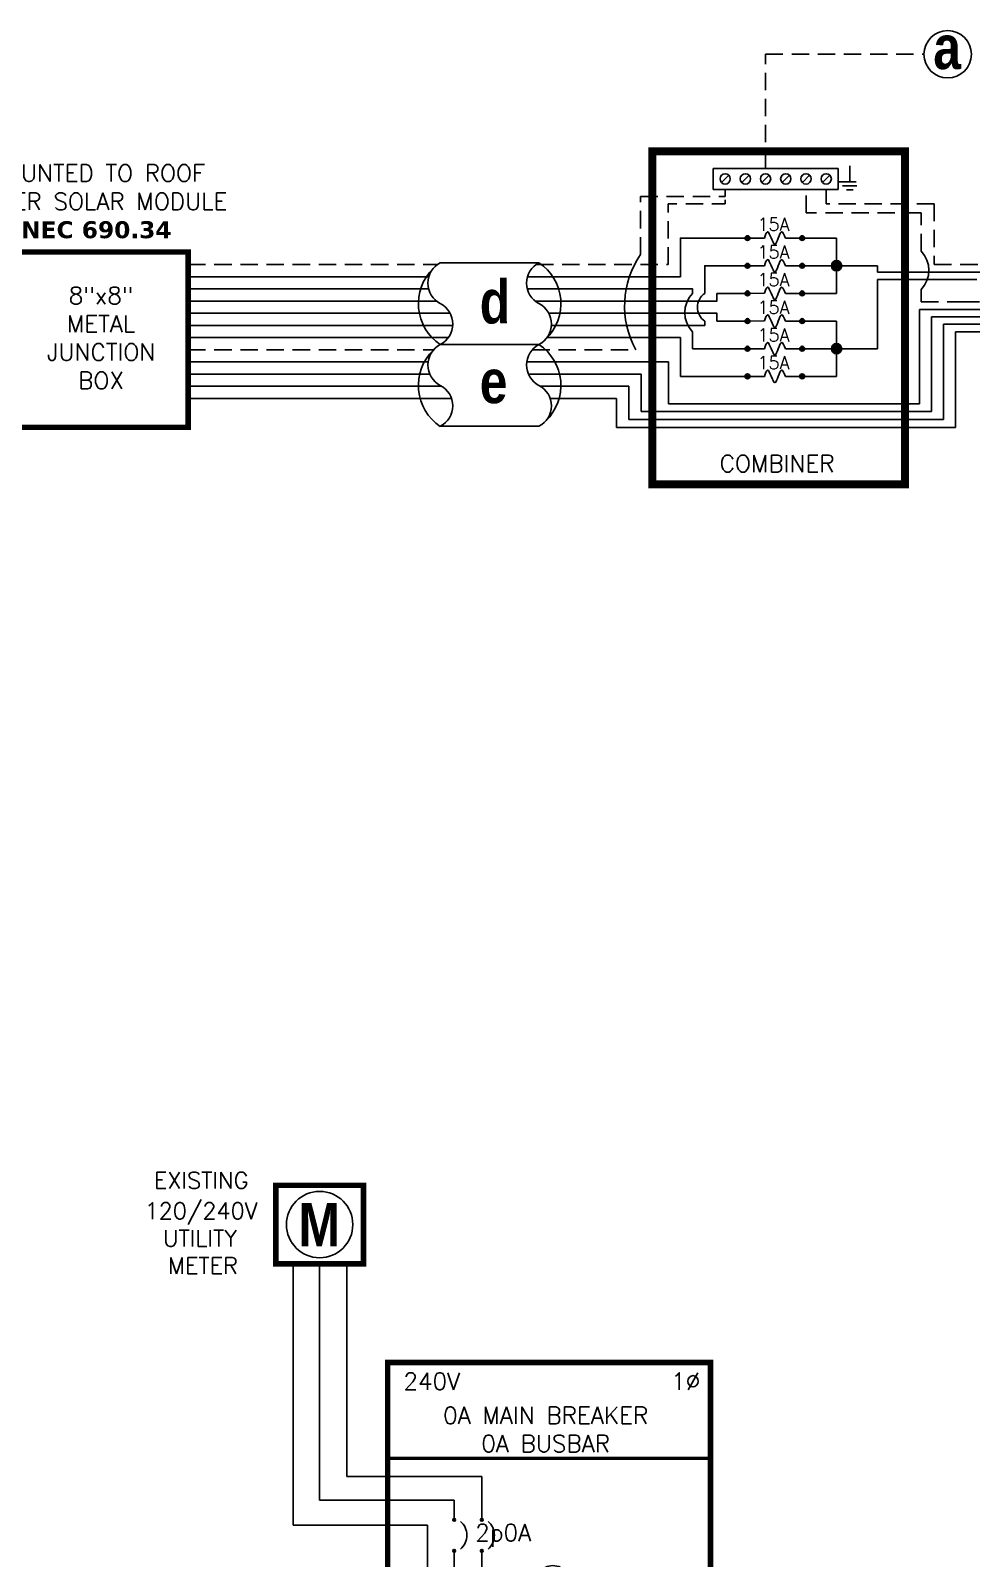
# Model space of a CAD drawing. Header units: feet. Extents: x 10801 to 11583, y 14552 to 15119.
# Drawn here: x 11108.9 to 11311.6, y 14789.4 to 15118.7 of the extents above; entities that cross this region are included whole.
import ezdxf

# ---------------------------------------------------------------- set-up
doc = ezdxf.new("R2010")
doc.units = ezdxf.units.FT
doc.header["$MEASUREMENT"] = 0
doc.linetypes.add('HIDDEN', pattern=[0.375, 0.25, -0.125])
for name, color, linetype in [('ONE LINE BLOCKS', 7, 'Continuous'), ('TABLES', 7, 'Continuous'), ('TEXT', 7, 'Continuous'), ('Z - TITLEBLOCK TXT', 7, 'Continuous')]:
    doc.layers.add(name, color=color, linetype=linetype)
doc.styles.add('ONE LINE TXT', font='techb___.ttf')
doc.styles.get("Standard").update_dxf_attribs({"font": 'simplex.shx'})

# ---------------------------------------------------------------- blocks, each defined once
blk = doc.blocks.new('*U14')
at = {"layer": 'ONE LINE BLOCKS', "linetype": 'Continuous'}
h = blk.add_hatch(color=1, dxfattribs=at)
h.dxf.hatch_style = 1
edge = h.paths.add_edge_path()
edge.add_arc((-70.09, 79.71), 0.291, 0, 360)
h = blk.add_hatch(color=1, dxfattribs=at)
h.dxf.hatch_style = 1
edge = h.paths.add_edge_path()
edge.add_arc((-64.17, 79.71), 0.291, 0, 360)
h = blk.add_hatch(color=1, dxfattribs=at)
h.dxf.hatch_style = 1
edge = h.paths.add_edge_path()
edge.add_arc((-70.09, 73.04), 0.291, 0, 360)
h = blk.add_hatch(color=1, dxfattribs=at)
h.dxf.hatch_style = 1
edge = h.paths.add_edge_path()
edge.add_arc((-64.17, 73.04), 0.291, 0, 360)
h = blk.add_hatch(color=1, dxfattribs=at)
h.dxf.hatch_style = 1
edge = h.paths.add_edge_path()
edge.add_arc((-52.18, 67.09), 0.291, 0, 360)
h = blk.add_hatch(color=1, dxfattribs=at)
h.dxf.hatch_style = 1
edge = h.paths.add_edge_path()
edge.add_arc((-45.5, 67.09), 0.291, 0, 360)
h = blk.add_hatch(color=1, dxfattribs=at)
h.dxf.hatch_style = 1
edge = h.paths.add_edge_path()
edge.add_arc((-52.18, 63.72), 0.291, 0, 360)
h = blk.add_hatch(color=1, dxfattribs=at)
h.dxf.hatch_style = 1
edge = h.paths.add_edge_path()
edge.add_arc((-45.5, 63.72), 0.291, 0, 360)
h = blk.add_hatch(color=1, dxfattribs=at)
h.dxf.hatch_style = 1
edge = h.paths.add_edge_path()
edge.add_arc((-52.18, 57.69), 0.291, 0, 360)
h = blk.add_hatch(color=1, dxfattribs=at)
h.dxf.hatch_style = 1
edge = h.paths.add_edge_path()
edge.add_arc((-45.5, 57.69), 0.291, 0, 360)
h = blk.add_hatch(color=1, dxfattribs=at)
h.dxf.hatch_style = 1
edge = h.paths.add_edge_path()
edge.add_arc((-52.18, 54.31), 0.291, 0, 360)
h = blk.add_hatch(color=1, dxfattribs=at)
h.dxf.hatch_style = 1
edge = h.paths.add_edge_path()
edge.add_arc((-45.5, 54.31), 0.291, 0, 360)
h = blk.add_hatch(color=1, dxfattribs=at)
h.dxf.hatch_style = 1
edge = h.paths.add_edge_path()
edge.add_arc((-52.18, 48.29), 0.291, 0, 360)
h = blk.add_hatch(color=1, dxfattribs=at)
h.dxf.hatch_style = 1
edge = h.paths.add_edge_path()
edge.add_arc((-45.5, 48.29), 0.291, 0, 360)
h = blk.add_hatch(color=1, dxfattribs=at)
h.dxf.hatch_style = 1
edge = h.paths.add_edge_path()
edge.add_arc((-52.18, 44.91), 0.291, 0, 360)
h = blk.add_hatch(color=1, dxfattribs=at)
h.dxf.hatch_style = 1
edge = h.paths.add_edge_path()
edge.add_arc((-45.5, 44.91), 0.291, 0, 360)
h = blk.add_hatch(color=1, dxfattribs=at)
h.dxf.hatch_style = 1
edge = h.paths.add_edge_path()
edge.add_arc((-52.18, 38.89), 0.291, 0, 360)
h = blk.add_hatch(color=1, dxfattribs=at)
h.dxf.hatch_style = 1
edge = h.paths.add_edge_path()
edge.add_arc((-45.5, 38.89), 0.291, 0, 360)
h = blk.add_hatch(color=1, dxfattribs=at)
h.dxf.hatch_style = 1
edge = h.paths.add_edge_path()
edge.add_arc((-52.18, 35.51), 0.291, 0, 360)
h = blk.add_hatch(color=1, dxfattribs=at)
h.dxf.hatch_style = 1
edge = h.paths.add_edge_path()
edge.add_arc((-45.5, 35.51), 0.291, 0, 360)
h = blk.add_hatch(color=1, dxfattribs=at)
h.dxf.hatch_style = 1
edge = h.paths.add_edge_path()
edge.add_arc((-52.18, 31.06), 0.291, 0, 360)
h = blk.add_hatch(color=1, dxfattribs=at)
h.dxf.hatch_style = 1
edge = h.paths.add_edge_path()
edge.add_arc((-45.5, 31.06), 0.291, 0, 360)
h = blk.add_hatch(color=1, dxfattribs=at)
h.dxf.hatch_style = 1
edge = h.paths.add_edge_path()
edge.add_arc((-52.18, 27.68), 0.291, 0, 360)
h = blk.add_hatch(color=1, dxfattribs=at)
h.dxf.hatch_style = 1
edge = h.paths.add_edge_path()
edge.add_arc((-45.5, 27.68), 0.291, 0, 360)
at = {"color": 7, "linetype": 'Continuous'}
for p, q in [((-20.69, 9.66), (-20.69, 31.06)), ((0, 9.66), (-20.69, 9.66))]:
    blk.add_line(p, q, dxfattribs=at)
at = {"color": 10, "linetype": 'Continuous'}
for p, q in [((-24.71, 6.49), (-24.71, 27.68)), ((-20.67, 27.68), (-20.67, 27.68)), ((-20.67, 27.68), (-20.67, 27.68)), ((0, 6.49), (-24.71, 6.49))]:
    blk.add_line(p, q, dxfattribs=at)
at = {"color": 253, "linetype": 'Continuous'}
for p, q in [((-36.04, 12.29), (-37.2, 12.29)), ((-36.04, 3.45), (-36.04, 12.29)), ((-31.39, 3.45), (-36.04, 3.45)), ((0, 3.45), (-26.11, 3.45))]:
    blk.add_line(p, q, dxfattribs=at)
at = {"color": 7, "linetype": 'Continuous'}
blk.add_circle((-110.4, -15.26), 5.11, dxfattribs=at)
at = {"color": 253, "linetype": 'Continuous'}
blk.add_arc((-28.75, 3.3), 2.64, 3.2819, 176.7181, dxfattribs=at)
at = {"layer": 'ONE LINE BLOCKS', "lineweight": 50}
for p, q in [((-108.51, 134.89), (-108.51, 151.79)), ((-108.51, 151.79), (-89.65, 151.79)), ((-89.65, 151.79), (-89.65, 134.89)), ((-89.65, 134.89), (-108.51, 134.89)), ((-84.43, 92.98), (-14.91, 92.98))]:
    blk.add_line(p, q, dxfattribs=at)
at = {"layer": 'ONE LINE BLOCKS', "lineweight": 50, "const_width": 1.19}
for points in [[(-108.51, 134.89), (-108.51, 151.79), (-89.65, 151.79), (-89.65, 134.89)], [(-84.43, -9.3), (-84.43, 113.61), (-14.91, 113.61), (-14.91, -9.3)]]:
    blk.add_lwpolyline(points, close=True, dxfattribs=at)
at = {"layer": 'TEXT', "color": 92, "linetype": 'HIDDEN', "ltscale": 15}
for p, q in [((-77.46, 20.02), (-77.46, 16.57)), ((-37.13, 20.02), (-77.46, 20.02)), ((-28.89, 0), (-28.89, 20.02)), ((-77.46, 16.57), (-70.87, 16.57)), ((0, 0), (-28.89, 0)), ((-70.87, -0.83), (-110.4, -0.83)), ((-110.4, -0.83), (-110.4, -10.15)), ((-110.4, -20.38), (-110.4, -32.73))]:
    blk.add_line(p, q, dxfattribs=at)
at = {"layer": 'TEXT', "color": 92, "linetype": 'Continuous', "ltscale": 15}
blk.add_line((-41.74, -5.18), (-66.33, -5.18), dxfattribs=at)
at = {"layer": 'TEXT', "color": 92, "linetype": 'HIDDEN', "flags": 128}
for points in [[(-63.1, 9.2), (-63.11, 5.69)], [(-65.45, 5.69), (-60.77, 5.69)], [(-61.58, 4.83), (-64.64, 4.83)], [(-62.39, 3.96), (-63.82, 3.96)]]:
    blk.add_lwpolyline(points, dxfattribs=at)
at = {"layer": 'TEXT', "color": 92, "linetype": 'Continuous', "ltscale": 4, "flags": 128}
for points in [[(-118.88, -32.73), (-101.92, -32.73)], [(-104.86, -35.88), (-115.94, -35.88)], [(-107.8, -39.02), (-113, -39.02)]]:
    blk.add_lwpolyline(points, dxfattribs=at)
at = {"layer": 'TEXT', "linetype": 'Continuous'}
blk.add_circle((-99.08, 143.34), 7.15, dxfattribs=at)
at = {"layer": 'TEXT', "color": 92, "linetype": 'Continuous', "ltscale": 0.3}
blk.add_arc((-33.01, 17.86), 4.65, 27.6639, 152.3361, dxfattribs=at)
at = {"layer": 'Z - TITLEBLOCK TXT', "color": 253, "linetype": 'Continuous'}
for p, q in [((-104.8, 78.58), (-104.8, 134.89)), ((-75.86, 78.58), (-104.8, 78.58)), ((-75.86, 20.99), (-75.86, 78.58)), ((-32.91, 20.99), (-75.86, 20.99)), ((-32.91, 20.99), (-32.91, 16.64)), ((-32.91, 16.64), (-37.2, 16.64))]:
    blk.add_line(p, q, dxfattribs=at)
at = {"layer": 'Z - TITLEBLOCK TXT', "color": 10, "linetype": 'Continuous'}
for p, q in [((-99.08, 83.91), (-99.08, 134.89)), ((-70.09, 83.91), (-99.08, 83.91)), ((-70.09, 27.68), (-70.09, 68.84)), ((-66.04, 63.72), (-70.09, 63.72)), ((-56.38, 63.72), (-62.3, 63.72)), ((-66.04, 54.31), (-70.09, 54.31)), ((-56.38, 54.31), (-62.3, 54.31)), ((-66.04, 44.91), (-70.09, 44.91)), ((-56.38, 44.91), (-62.3, 44.91)), ((-66.04, 35.51), (-70.09, 35.51)), ((-56.38, 35.51), (-62.3, 35.51)), ((-56.38, 27.68), (-70.09, 27.68)), ((-41.31, 27.68), (-24.71, 27.68))]:
    blk.add_line(p, q, dxfattribs=at)
at = {"layer": 'Z - TITLEBLOCK TXT', "color": 7, "linetype": 'Continuous'}
for p, q in [((-93.24, 89.01), (-93.24, 134.89)), ((-93.24, 89.01), (-64.17, 89.01)), ((-64.17, 89.01), (-64.17, 83.91)), ((-64.17, 67.09), (-64.17, 68.84)), ((-64.17, 57.69), (-64.17, 67.09)), ((-64.17, 67.09), (-56.38, 67.09)), ((-56.38, 67.09), (-64.17, 67.09)), ((-64.17, 48.29), (-64.17, 57.69)), ((-64.17, 57.69), (-56.38, 57.69)), ((-56.38, 57.69), (-64.17, 57.69)), ((-64.17, 38.89), (-64.17, 48.29)), ((-64.17, 48.29), (-56.38, 48.29)), ((-56.38, 48.29), (-64.17, 48.29)), ((-64.17, 31.06), (-64.17, 38.89)), ((-64.17, 38.89), (-56.38, 38.89)), ((-56.38, 38.89), (-64.17, 38.89)), ((-56.38, 31.06), (-64.17, 31.06)), ((-41.31, 31.06), (-20.69, 31.06))]:
    blk.add_line(p, q, dxfattribs=at)
at = {"layer": 'Z - TITLEBLOCK TXT', "color": 1, "linetype": 'Continuous'}
for p, q in [((-70.87, -7.78), (-70.87, 19.17)), ((-70.87, 19.17), (-66.33, 19.17)), ((-66.33, 19.17), (-66.33, -7.78)), ((-41.74, -7.71), (-41.74, 19.24)), ((-41.74, 19.24), (-37.2, 19.24)), ((-37.2, 19.24), (-37.2, -7.71)), ((-66.33, -7.78), (-70.87, -7.78)), ((-37.2, -7.71), (-41.74, -7.71))]:
    blk.add_line(p, q, dxfattribs=at)
at = {"layer": 'Z - TITLEBLOCK TXT', "color": 4, "linetype": 'Continuous'}
for p, q in [((-67.81, 17.35), (-69.38, 15.78)), ((-38.69, 17.43), (-40.26, 15.85)), ((-67.81, 13), (-69.38, 11.43)), ((-38.69, 13.08), (-40.26, 11.5)), ((-67.81, 8.65), (-69.38, 7.08)), ((-38.69, 8.73), (-40.26, 7.15)), ((-67.81, 4.3), (-69.38, 2.73)), ((-38.69, 4.38), (-40.26, 2.8)), ((-38.69, 0.03), (-40.26, -1.55)), ((-67.81, -0.05), (-69.38, -1.62)), ((-67.81, -4.4), (-69.38, -5.97)), ((-38.69, -4.33), (-40.26, -5.9))]:
    blk.add_line(p, q, dxfattribs=at)
at = {"layer": 'Z - TITLEBLOCK TXT', "color": 1, "linetype": 'Continuous', "flags": 128}
for points in [[(-70.09, 83.91), (-70.09, 79.71)], [(-70.09, 83.91), (-70.09, 79.71)], [(-64.17, 83.91), (-64.17, 79.71)], [(-64.17, 83.91), (-64.17, 79.71)], [(-70.09, 73.04), (-70.09, 68.84)], [(-64.17, 73.04), (-64.17, 68.84)], [(-56.38, 67.09), (-52.18, 67.09)], [(-56.38, 67.09), (-52.18, 67.09)], [(-45.5, 67.09), (-41.31, 67.09)], [(-56.38, 63.72), (-52.18, 63.72)], [(-56.38, 63.72), (-52.18, 63.72)], [(-45.5, 63.72), (-41.31, 63.72)], [(-56.38, 57.69), (-52.18, 57.69)], [(-56.38, 57.69), (-52.18, 57.69)], [(-45.5, 57.69), (-41.31, 57.69)], [(-56.38, 54.31), (-52.18, 54.31)], [(-56.38, 54.31), (-52.18, 54.31)], [(-45.5, 54.31), (-41.31, 54.31)], [(-56.38, 48.29), (-52.18, 48.29)], [(-56.38, 48.29), (-52.18, 48.29)], [(-45.5, 48.29), (-41.31, 48.29)], [(-56.38, 44.91), (-52.18, 44.91)], [(-56.38, 44.91), (-52.18, 44.91)], [(-45.5, 44.91), (-41.31, 44.91)], [(-56.38, 38.89), (-52.18, 38.89)], [(-56.38, 38.89), (-52.18, 38.89)], [(-45.5, 38.89), (-41.31, 38.89)], [(-56.38, 35.51), (-52.18, 35.51)], [(-56.38, 35.51), (-52.18, 35.51)], [(-45.5, 35.51), (-41.31, 35.51)], [(-56.38, 31.06), (-52.18, 31.06)], [(-56.38, 31.06), (-52.18, 31.06)], [(-45.5, 31.06), (-41.31, 31.06)], [(-56.38, 27.68), (-52.18, 27.68)], [(-56.38, 27.68), (-52.18, 27.68)], [(-45.5, 27.68), (-41.31, 27.68)]]:
    blk.add_lwpolyline(points, dxfattribs=at)
at = {"layer": 'Z - TITLEBLOCK TXT', "color": 1, "linetype": 'Continuous'}
for centre in [(-70.09, 79.71), (-64.17, 79.71), (-70.09, 73.04), (-64.17, 73.04), (-52.18, 67.09), (-45.5, 67.09), (-52.18, 63.72), (-45.5, 63.72), (-52.18, 57.69), (-45.5, 57.69), (-52.18, 54.31), (-45.5, 54.31), (-52.18, 48.29), (-45.5, 48.29), (-52.18, 44.91), (-45.5, 44.91), (-52.18, 38.89), (-45.5, 38.89), (-52.18, 35.51), (-45.5, 35.51), (-52.18, 31.06), (-45.5, 31.06), (-52.18, 27.68), (-45.5, 27.68)]:
    blk.add_circle(centre, 0.291, dxfattribs=at)
at = {"layer": 'Z - TITLEBLOCK TXT', "color": 4, "linetype": 'Continuous'}
for centre in [(-68.6, 16.57), (-39.47, 16.64), (-68.6, 12.22), (-39.47, 12.29), (-68.6, 7.87), (-39.47, 7.94), (-68.6, 3.52), (-39.47, 3.59), (-68.6, -0.83), (-39.47, -0.76), (-68.6, -5.18), (-39.47, -5.11)]:
    blk.add_circle(centre, 1.11, dxfattribs=at)
at = {"layer": 'Z - TITLEBLOCK TXT', "color": 1, "linetype": 'Continuous'}
for centre, start, end in [((-71.28, 76.38), 310.3392, 49.6608), ((-65.36, 76.38), 310.3392, 49.6608), ((-48.84, 65.9), 40.3392, 139.6608), ((-48.84, 62.52), 40.3392, 139.6608), ((-48.84, 56.5), 40.3392, 139.6608), ((-48.84, 53.12), 40.3392, 139.6608), ((-48.84, 47.1), 40.3392, 139.6608), ((-48.84, 43.72), 40.3392, 139.6608), ((-48.84, 37.69), 40.3392, 139.6608), ((-48.84, 34.31), 40.3392, 139.6608), ((-48.84, 29.86), 40.3392, 139.6608), ((-48.84, 26.48), 40.3392, 139.6608)]:
    blk.add_arc(centre, 3.93, start, end, dxfattribs=at)
at = {"layer": 'Z - TITLEBLOCK TXT', "color": 10, "linetype": 'Continuous'}
for centre in [(-64.17, 63.61), (-64.17, 54.21), (-64.17, 44.8), (-64.17, 35.4)]:
    blk.add_arc(centre, 1.87, 3.2937, 176.7063, dxfattribs=at)
at = {"layer": 'TABLES', "color": 1, "linetype": 'Continuous'}
blk.add_text('NEUTRAL', height=3.658, rotation=90, dxfattribs=at).set_placement((-42.4, -4.09))
at = {"layer": 'TEXT', "color": 1}
for s, p in [('EXISTING', (-134.76, 151.1)), ('120/240V', (-136.78, 144.52)), ('UTILITY', (-132.82, 138.61)), ('METER', (-131.72, 132.71))]:
    blk.add_text(s, height=3.543, dxfattribs=at).set_placement(p)
at = {"layer": 'TEXT', "color": 1, "attachment_point": 5}
for s, width, gutter_width, heights, insert, char_height in [('240V', 0.1481, 0.75, [0], (-74.92, 109.56), 3.658), ('1∅', 0.1481, 0.75, [0], (-20.22, 109.56), 3.658), ('0A MAIN BREAKER\\P0A BUSBAR', 94.6859, 0.75, [0], (-50.38, 99.17), 3.6576), ('2p0A', 0.1481, 0.75, [0], (-59.53, 76.34), 3.658), ('2p#A', 0.1481, 0.75, [0], (-55.05, 24.24), 3.658), ('EXISTING MAIN BREAKER LOAD CENTER\\P2p##A BACK FEED BREAKER\\P{\\fVerdana|b1|i0|c0|p34;NEC 690.64}', 140.5774, 97.94, [58.72], (-46.13, -22.19), 3.5433)]:
    blk.add_mtext_dynamic_manual_height_columns(s, width=width, gutter_width=gutter_width, heights=heights, dxfattribs=dict(at, insert=insert, char_height=char_height))
at = {"layer": 'Z - TITLEBLOCK TXT', "color": 253, "linetype": 'Continuous', "style": 'ONE LINE TXT'}
blk.add_text('M', height=9.38, dxfattribs=at).set_placement((-103.64, 138.62))
at = {"layer": 'Z - TITLEBLOCK TXT', "color": 1, "linetype": 'Continuous', "insert": (-113.36, -9.32), "char_height": 9.3833, "attachment_point": 1, "style": 'ONE LINE TXT'}
blk.add_mtext_dynamic_manual_height_columns('{\\W1;\\C256;a}', width=0.1385, gutter_width=2.13, heights=[0], dxfattribs=at)

msp = doc.modelspace()

# ---------------------------------------------------------------- hatches: boundary and pattern name
at = {"linetype": 'Continuous'}
h = msp.add_hatch(color=7, dxfattribs=at)
h.dxf.hatch_style = 1
edge = h.paths.add_edge_path()
edge.add_arc((11263.36, 15073.96), 0.513, 0, 360)
h = msp.add_hatch(color=7, dxfattribs=at)
h.dxf.hatch_style = 1
edge = h.paths.add_edge_path()
edge.add_arc((11275.14, 15073.96), 0.513, 0, 360)
h = msp.add_hatch(color=7, dxfattribs=at)
h.dxf.hatch_style = 1
edge = h.paths.add_edge_path()
edge.add_arc((11263.36, 15068), 0.513, 0, 360)
h = msp.add_hatch(color=7, dxfattribs=at)
h.dxf.hatch_style = 1
edge = h.paths.add_edge_path()
edge.add_arc((11275.14, 15068), 0.513, 0, 360)
h = msp.add_hatch(color=7, dxfattribs=at)
h.dxf.hatch_style = 1
edge = h.paths.add_edge_path()
edge.add_arc((11263.36, 15062.04), 0.513, 0, 360)
h = msp.add_hatch(color=7, dxfattribs=at)
h.dxf.hatch_style = 1
edge = h.paths.add_edge_path()
edge.add_arc((11275.14, 15062.04), 0.513, 0, 360)
h = msp.add_hatch(color=253, dxfattribs=at)
h.dxf.hatch_style = 1
edge = h.paths.add_edge_path()
edge.add_arc((11263.36, 15056.08), 0.513, 0, 360)
h = msp.add_hatch(color=253, dxfattribs=at)
h.dxf.hatch_style = 1
edge = h.paths.add_edge_path()
edge.add_arc((11275.14, 15056.08), 0.513, 0, 360)
h = msp.add_hatch(color=253, dxfattribs=at)
h.dxf.hatch_style = 1
edge = h.paths.add_edge_path()
edge.add_arc((11263.36, 15050.12), 0.513, 0, 360)
h = msp.add_hatch(color=253, dxfattribs=at)
h.dxf.hatch_style = 1
edge = h.paths.add_edge_path()
edge.add_arc((11275.14, 15050.12), 0.513, 0, 360)
h = msp.add_hatch(color=253, dxfattribs=at)
h.dxf.hatch_style = 1
edge = h.paths.add_edge_path()
edge.add_arc((11263.36, 15044.16), 0.513, 0, 360)
h = msp.add_hatch(color=253, dxfattribs=at)
h.dxf.hatch_style = 1
edge = h.paths.add_edge_path()
edge.add_arc((11275.14, 15044.16), 0.513, 0, 360)
at = {"layer": 'ONE LINE BLOCKS', "linetype": 'Continuous'}
h = msp.add_hatch(color=254, dxfattribs=at)
h.dxf.hatch_style = 1
edge = h.paths.add_edge_path()
edge.add_arc((11282.54, 15068), 1.11, 0, 360)
h = msp.add_hatch(color=254, dxfattribs=at)
h.dxf.hatch_style = 1
edge = h.paths.add_edge_path()
edge.add_arc((11282.54, 15050.12), 1.11, 0, 360)

# ---------------------------------------------------------------- linework, layer by layer
at = {"color": 1, "linetype": 'Continuous'}
for p, q in [((11263.87, 15073.96), (11267.01, 15073.97)), ((11271.51, 15073.96), (11274.63, 15073.96)), ((11263.87, 15068), (11267.01, 15068.01)), ((11271.51, 15068), (11274.63, 15068)), ((11263.87, 15062.04), (11267.01, 15062.05)), ((11271.51, 15062.04), (11274.63, 15062.04)), ((11263.87, 15056.08), (11267.01, 15056.09)), ((11271.51, 15056.08), (11274.63, 15056.08)), ((11263.87, 15050.12), (11267.01, 15050.12)), ((11271.51, 15050.12), (11274.63, 15050.12)), ((11263.87, 15044.16), (11267.01, 15044.16)), ((11271.51, 15044.16), (11274.63, 15044.16))]:
    msp.add_line(p, q, dxfattribs=at)
at = {"color": 7, "linetype": 'Continuous'}
for p, q in [((11218.44, 15068.64), (11197.19, 15068.64)), ((11291.39, 15068), (11282.54, 15068)), ((11291.39, 15066.63), (11291.39, 15068)), ((11142.88, 15065.64), (11193.76, 15065.63)), ((11193.76, 15065.63), (11194.73, 15065.63)), ((11215.97, 15065.62), (11246.28, 15065.61)), ((11291.39, 15066.63), (11313.63, 15066.63)), ((11142.88, 15060.37), (11192.51, 15060.37)), ((11192.51, 15060.37), (11196.37, 15060.37)), ((11217.62, 15060.37), (11246.28, 15060.37)), ((11142.88, 15055.13), (11194.5, 15055.13)), ((11194.5, 15055.13), (11199.85, 15055.13)), ((11221.1, 15055.13), (11246.28, 15055.13)), ((11197.19, 15051.02), (11218.44, 15051.02)), ((11218.44, 15051.02), (11197.19, 15051.02)), ((11142.88, 15047.26), (11194.57, 15047.26)), ((11215.82, 15047.26), (11246.35, 15047.26)), ((11142.88, 15042.02), (11197.52, 15042.02)), ((11218.76, 15042.02), (11237.8, 15042.02)), ((11237.8, 15042.02), (11237.8, 15034.85)), ((11237.8, 15036.77), (11237.8, 15036.77)), ((11197.19, 15033.39), (11218.44, 15033.39))]:
    msp.add_line(p, q, dxfattribs=at)
at = {"color": 253, "linetype": 'Continuous'}
for p, q in [((11291.39, 15065.02), (11291.39, 15050.12)), ((11291.39, 15065.02), (11312.78, 15065.02)), ((11142.88, 15062.99), (11192.72, 15062.99)), ((11192.72, 15062.99), (11194.69, 15062.99)), ((11215.93, 15062.99), (11246.28, 15062.99)), ((11142.88, 15057.75), (11193.05, 15057.75)), ((11193.05, 15057.75), (11199.28, 15057.75)), ((11220.53, 15057.75), (11246.28, 15057.75)), ((11302.99, 15036.55), (11302.99, 15056.98)), ((11302.99, 15056.98), (11308.52, 15056.98)), ((11308.52, 15056.98), (11361.03, 15056.98)), ((11142.88, 15052.5), (11197.73, 15052.5)), ((11197.73, 15052.5), (11198.91, 15052.5)), ((11220.16, 15052.5), (11246.28, 15052.5)), ((11248.9, 15052.5), (11248.9, 15044.16)), ((11308.16, 15053.77), (11439.25, 15053.77)), ((11308.16, 15033.16), (11308.16, 15053.77)), ((11291.39, 15050.12), (11282.54, 15050.12)), ((11142.88, 15044.64), (11194.94, 15044.64)), ((11216.18, 15044.64), (11240.42, 15044.64)), ((11240.42, 15036.55), (11240.42, 15044.64)), ((11240.42, 15036.55), (11240.42, 15044.64)), ((11248.9, 15044.16), (11256.77, 15044.16)), ((11142.88, 15039.4), (11199.6, 15039.4)), ((11220.84, 15039.4), (11235.17, 15039.4)), ((11235.17, 15039.4), (11235.17, 15033.16)), ((11237.8, 15039.4), (11237.8, 15039.4)), ((11240.42, 15036.55), (11302.99, 15036.55)), ((11235.17, 15033.16), (11308.16, 15033.16))]:
    msp.add_line(p, q, dxfattribs=at)
for p, q in [((11300.41, 15038.25), (11300.41, 15058.59)), ((11300.41, 15058.59), (11308.73, 15058.59)), ((11308.73, 15058.59), (11361.03, 15058.59)), ((11305.57, 15055.37), (11441.87, 15055.38)), ((11305.57, 15034.85), (11305.57, 15055.37)), ((11246.35, 15038.25), (11246.35, 15047.26)), ((11246.35, 15038.25), (11300.41, 15038.25)), ((11237.8, 15034.85), (11305.57, 15034.85))]:
    msp.add_line(p, q)
at = {"color": 7, "linetype": 'Continuous', "flags": 128}
for points in [[(11246.28, 15065.61), (11248.9, 15065.61), (11248.9, 15073.96), (11256.77, 15073.96)], [(11256.77, 15073.96), (11263.36, 15073.96)], [(11275.14, 15073.96), (11282.54, 15073.96)], [(11282.54, 15073.96), (11282.54, 15062.04)], [(11254.15, 15062.04), (11254.15, 15068), (11256.77, 15068)], [(11256.77, 15068), (11263.36, 15068)], [(11256.77, 15068), (11263.36, 15068)], [(11275.14, 15068), (11282.54, 15068)], [(11246.28, 15060.37), (11256.77, 15060.37), (11256.77, 15062.04)], [(11256.77, 15062.04), (11263.36, 15062.04)], [(11256.77, 15062.04), (11263.36, 15062.04)], [(11275.14, 15062.04), (11282.54, 15062.04)], [(11246.28, 15055.13), (11254.15, 15055.13), (11254.15, 15056.08)]]:
    msp.add_lwpolyline(points, dxfattribs=at)
at = {"color": 253, "linetype": 'Continuous', "flags": 128}
for points in [[(11246.28, 15062.99), (11251.53, 15062.99), (11251.53, 15062.04)], [(11246.28, 15057.75), (11256.77, 15057.75), (11256.77, 15056.08)], [(11256.77, 15056.08), (11263.36, 15056.08)], [(11256.77, 15056.08), (11263.36, 15056.08)], [(11275.14, 15056.08), (11282.54, 15056.08)], [(11282.54, 15056.08), (11282.54, 15044.16)], [(11248.9, 15052.5), (11246.28, 15052.5)], [(11251.53, 15053.77), (11251.53, 15050.12), (11256.77, 15050.12)], [(11256.77, 15050.12), (11263.36, 15050.12)], [(11256.77, 15050.12), (11263.36, 15050.12)], [(11275.14, 15050.12), (11282.54, 15050.12)], [(11256.77, 15044.16), (11263.36, 15044.16)], [(11275.14, 15044.16), (11282.54, 15044.16)]]:
    msp.add_lwpolyline(points, dxfattribs=at)
at = {"color": 7, "linetype": 'Continuous'}
for centre, radius in [((11306.48, 15113.57), 5.11), ((11263.36, 15073.96), 0.513), ((11275.14, 15073.96), 0.513), ((11263.36, 15068), 0.513), ((11275.14, 15068), 0.513), ((11263.36, 15062.04), 0.513), ((11275.14, 15062.04), 0.513)]:
    msp.add_circle(centre, radius, dxfattribs=at)
at = {"color": 253, "linetype": 'Continuous'}
for centre in [(11263.36, 15056.08), (11275.14, 15056.08), (11263.36, 15050.12), (11275.14, 15050.12), (11263.36, 15044.16), (11275.14, 15044.16)]:
    msp.add_circle(centre, 0.513, dxfattribs=at)
at = {"color": 92, "linetype": 'Continuous'}
msp.add_arc((11296.52, 15067.01), 5.91, 315.6055, 44.3945, dxfattribs=at)
at = {"color": 7, "linetype": 'Continuous'}
for centre, radius, start, end in [((11203.04, 15059.83), 10.58, 133.9732, 236.4265), ((11212.59, 15059.83), 10.58, 313.9732, 56.4265), ((11256.18, 15059.06), 3.61, 124.3567, 235.6433), ((11212.59, 15042.2), 10.58, 313.9732, 56.4265), ((11203.04, 15042.2), 10.58, 133.9732, 236.4265)]:
    msp.add_arc(centre, radius, start, end, dxfattribs=at)
at = {"color": 253, "linetype": 'Continuous'}
msp.add_arc((11255.75, 15057.91), 5.91, 135.6055, 224.3945, dxfattribs=at)
at = {"color": 1, "linetype": 'Continuous'}
for points in [[(11267.01, 15073.97), (11267.67, 15075.31), (11269.26, 15072.62), (11270.72, 15075.31), (11271.51, 15073.96)], [(11267.01, 15068.01), (11267.67, 15069.34), (11269.26, 15066.66), (11270.72, 15069.34), (11271.51, 15068)], [(11267.01, 15062.05), (11267.67, 15063.38), (11269.26, 15060.7), (11270.72, 15063.38), (11271.51, 15062.04)], [(11267.01, 15056.09), (11267.67, 15057.42), (11269.26, 15054.73), (11270.72, 15057.42), (11271.51, 15056.08)], [(11267.01, 15050.12), (11267.67, 15051.46), (11269.26, 15048.77), (11270.72, 15051.46), (11271.51, 15050.12)], [(11267.01, 15044.16), (11267.67, 15045.5), (11269.26, 15042.81), (11270.72, 15045.5), (11271.51, 15044.16)]]:
    msp.add_spline(points, degree=3, dxfattribs=at)
at = {"layer": 'ONE LINE BLOCKS', "lineweight": 50}
for points, const_width in [([(11297.31, 15020.87), (11242.85, 15020.87), (11242.85, 15092.65), (11297.31, 15092.65)], 1.71), ([(11297.31, 15020.87), (11242.85, 15020.87), (11242.85, 15092.65), (11297.31, 15092.65)], 1.71), ([(11142.88, 15033.17), (11105.1, 15033.17), (11105.1, 15070.95), (11142.88, 15070.95)], 1.19)]:
    msp.add_lwpolyline(points, close=True, dxfattribs=dict(at, const_width=const_width))
at = {"layer": 'TEXT', "color": 92, "linetype": 'HIDDEN', "ltscale": 15}
for p, q in [((11267.25, 15113.57), (11301.37, 15113.57)), ((11267.25, 15088.97), (11267.25, 15113.57)), ((11258.55, 15082.89), (11258.55, 15084.43)), ((11275.96, 15079.37), (11275.96, 15084.43)), ((11280.31, 15081.35), (11280.31, 15084.43)), ((11240.3, 15070.43), (11240.3, 15082.89)), ((11240.3, 15082.89), (11258.55, 15082.89)), ((11303.57, 15081.35), (11280.31, 15081.35)), ((11303.57, 15081.35), (11303.57, 15068.24)), ((11300.75, 15079.38), (11275.96, 15079.37)), ((11300.75, 15071.14), (11300.75, 15079.38)), ((11142.88, 15068.24), (11196, 15068.24)), ((11196, 15068.24), (11196.54, 15068.24)), ((11217.79, 15068.24), (11246.28, 15068.24)), ((11303.57, 15068.24), (11313.85, 15068.24)), ((11300.75, 15062.88), (11300.75, 15060.2)), ((11300.75, 15060.2), (11309.55, 15060.2)), ((11309.55, 15060.2), (11361.03, 15060.2)), ((11142.88, 15049.9), (11195.77, 15049.9)), ((11217.02, 15049.9), (11239.3, 15049.9))]:
    msp.add_line(p, q, dxfattribs=at)
at = {"layer": 'TEXT', "color": 92, "linetype": 'HIDDEN', "ltscale": 15, "flags": 128}
for points in [[(11285.38, 15089.56), (11285.37, 15086.05)], [(11246.28, 15068.24), (11246.28, 15081.35), (11258.55, 15081.35), (11258.55, 15084.43)], [(11283.03, 15086.05), (11287.71, 15086.05)], [(11286.9, 15085.19), (11283.84, 15085.19)], [(11286.09, 15084.32), (11284.65, 15084.32)]]:
    msp.add_lwpolyline(points, dxfattribs=at)
at = {"layer": 'TEXT', "color": 92, "linetype": 'Continuous', "ltscale": 15}
msp.add_arc((11256.54, 15059.35), 19.66, 145.6844, 208.716, dxfattribs=at)
at = {"layer": 'Z - TITLEBLOCK TXT', "color": 1, "linetype": 'Continuous'}
for p, q in [((11255.96, 15084.43), (11255.96, 15088.97)), ((11255.96, 15088.97), (11282.9, 15088.97)), ((11282.9, 15088.97), (11282.9, 15084.43)), ((11282.9, 15084.43), (11255.96, 15084.43))]:
    msp.add_line(p, q, dxfattribs=at)
at = {"layer": 'Z - TITLEBLOCK TXT', "color": 4, "linetype": 'Continuous'}
for p, q in [((11259.34, 15087.49), (11257.77, 15085.92)), ((11263.69, 15087.49), (11262.12, 15085.92)), ((11268.04, 15087.49), (11266.47, 15085.92)), ((11272.39, 15087.49), (11270.82, 15085.92)), ((11276.74, 15087.49), (11275.17, 15085.92)), ((11281.09, 15087.49), (11279.52, 15085.92))]:
    msp.add_line(p, q, dxfattribs=at)
for centre in [(11258.55, 15086.7), (11262.9, 15086.7), (11267.25, 15086.7), (11271.6, 15086.7), (11275.96, 15086.7), (11280.31, 15086.7)]:
    msp.add_circle(centre, 1.11, dxfattribs=at)
at = {"layer": 'Z - TITLEBLOCK TXT', "color": 7, "linetype": 'Continuous'}
for centre in [(11282.54, 15068), (11282.54, 15068), (11282.54, 15050.12), (11282.54, 15050.12)]:
    msp.add_circle(centre, 1.11, dxfattribs=at)
at = {"layer": 'Z - TITLEBLOCK TXT', "linetype": 'Continuous'}
for centre, start, end in [((11199.5, 15064.24), 117.6639, 242.3361), ((11220.75, 15064.24), 117.6639, 242.3361), ((11194.88, 15055.42), 297.6639, 62.3361), ((11216.13, 15055.42), 297.6639, 62.3361), ((11199.5, 15046.61), 117.6639, 242.3361), ((11220.75, 15046.61), 117.6639, 242.3361), ((11194.88, 15037.8), 297.6639, 62.3361), ((11216.13, 15037.8), 297.6639, 62.3361)]:
    msp.add_arc(centre, 4.98, start, end, dxfattribs=at)

# ---------------------------------------------------------------- block references
at = {"color": 7}
msp.add_blockref('*U14', (11270.28, 14718.03), dxfattribs=at)

# ---------------------------------------------------------------- texts
at = {"layer": 'TABLES', "color": 1, "linetype": 'Continuous'}
for p in [(11265.51, 15075.55), (11265.51, 15069.58), (11265.51, 15063.62), (11265.51, 15057.66), (11265.51, 15051.7), (11265.51, 15045.74)]:
    msp.add_text('15A', height=2.778, dxfattribs=at).set_placement(p)
at = {"layer": 'TEXT', "color": 1, "attachment_point": 5}
for s, width, insert, char_height in [(' \\PMOUNTED TO ROOF \\PUNDER SOLAR MODULE\\P{\\fVerdana|b1|i0|c0|p34;NEC 690.34}', 70.2138, (11123.11, 15084.87), 3.6576), ('8"x8" METAL JUNCTION BOX ', 0.4767, (11124.13, 15052.43), 3.6576), ('COMBINER', 1.1897, (11269.75, 15025.37), 3.658)]:
    msp.add_mtext_dynamic_manual_height_columns(s, width=width, gutter_width=7.17, heights=[0], dxfattribs=dict(at, insert=insert, char_height=char_height))
at = {"layer": 'Z - TITLEBLOCK TXT', "color": 1, "linetype": 'Continuous', "char_height": 9.3833, "attachment_point": 1, "style": 'ONE LINE TXT'}
for s, insert in [('{\\W1;\\C256;a}', (11303.38, 15119.76)), ('{\\W1;\\C256;d}', (11205.68, 15064.94)), ('{\\W1;\\C256;e}', (11205.68, 15047.76))]:
    msp.add_mtext_dynamic_manual_height_columns(s, width=0.1385, gutter_width=2.13, heights=[0], dxfattribs=dict(at, insert=insert))

doc.saveas('drawing.dxf')
